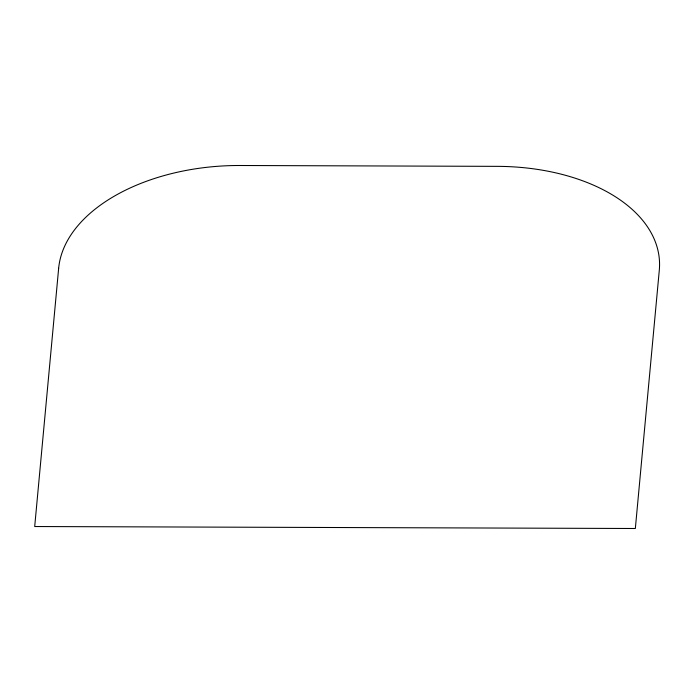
<?xml version="1.0" encoding="UTF-8"?>
<svg xmlns="http://www.w3.org/2000/svg" width="694" height="694" viewBox="0 0 694 694"><rect width="100%" height="100%" fill="white"/><g stroke="black" fill="none" stroke-linecap="round" stroke-linejoin="round"><path stroke-width="1.04" d="M58.66 268.257L34.7 526.529L635.34 528.498L659.3 270.218A171.999 103.102 -2.7 0 0 497.268 166.352L239.855 165.502A171.999 103.102 -2.7 0 0 58.66 268.257"/></g></svg>
